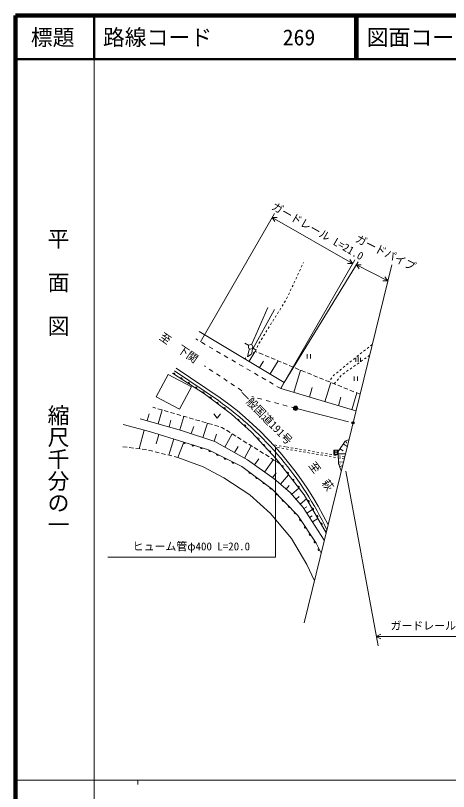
# Model space of a CAD drawing. Units: millimetres, scale not verified. Extents: x 40000 to 680000, y 20000 to 380000.
# Drawn here: x 40000 to 139096, y 202409 to 380000 of the extents above; entities that cross this region are included whole.
import ezdxf
from ezdxf.enums import TextEntityAlignment as Align

# ---------------------------------------------------------------- set-up
doc = ezdxf.new("R2010")
doc.units = ezdxf.units.MM
doc.header["$LTSCALE"] = 1000
doc.header["$PDMODE"] = 32
doc.header["$PDSIZE"] = 500
doc.linetypes.add('LONG_DASHED_DOTTED', pattern=[15.25, 12, -1.5, 0.25, -1.5])
for name, color, linetype, lineweight in [('M-BGD', 7, 'Continuous', 13), ('M-BMK', 2, 'Continuous', 13), ('M-STR-HTXT', 7, 'Continuous', 13), ('M-TTL', 2, 'Continuous', 140), ('M-TTL-BAND', 7, 'Continuous', 13), ('M-TTL-LINE', 7, 'Continuous', 50)]:
    doc.layers.add(name, color=color, linetype=linetype, lineweight=lineweight)
for name, color, linetype in [('M-BMK-HTXT', 7, 'Continuous'), ('M-OTRS', 6, 'Continuous'), ('M-TTL-TXT', 7, 'Continuous')]:
    doc.layers.add(name, color=color, linetype=linetype)
doc.styles.add('@ＭＳ ゴシック', font='')
doc.styles.add('ＭＳ ゴシック', font='')
doc.styles.get('@ＭＳ ゴシック').set_extended_font_data('@MS Gothic')
doc.styles.get('ＭＳ ゴシック').set_extended_font_data('MS Gothic')

msp = doc.modelspace()

# ---------------------------------------------------------------- linework, layer by layer
at = {"layer": 'M-BGD'}
for p, q in [((105833, 323314), (105902, 323463)), ((104992, 321499), (105203, 321953)), ((105413, 322407), (105623, 322861)), ((104152, 319684), (104362, 320138)), ((104572, 320592), (104782, 321046)), ((103312, 317869), (103522, 318323)), ((103732, 318777), (103942, 319231)), ((102472, 316054), (102682, 316508)), ((102892, 316962), (103102, 317416)), ((101525, 314297), (101790, 314721)), ((102052, 315147), (102262, 315601)), ((93990, 304633), (97751, 313172)), ((99274, 312707), (94153, 303394)), ((100467, 312600), (100732, 313024)), ((100996, 313448), (101261, 313873)), ((99410, 310902), (99674, 311327)), ((99938, 311751), (100203, 312175)), ((98352, 309205), (98616, 309629)), ((98881, 310054), (99145, 310478)), ((82071, 307699), (101486, 296036)), ((97294, 307508), (97558, 307932)), ((97823, 308356), (98087, 308781)), ((81710, 305709), (81234, 305987)), ((96236, 305810), (96500, 306235)), ((96765, 306659), (97029, 307083)), ((83437, 304701), (82573, 305205)), ((85164, 303692), (84300, 304197)), ((92521, 304977), (93366, 304442)), ((93370, 303225), (93586, 303717)), ((94210, 303908), (95055, 303373)), ((95295, 304051), (95496, 304509)), ((95707, 304962), (95971, 305386)), ((120859, 304087), (120466, 303778)), ((121646, 304705), (121252, 304396)), ((86891, 302684), (86028, 303188)), ((88618, 301675), (87755, 302180)), ((93073, 301880), (93370, 303225)), ((93984, 302509), (93161, 301941)), ((93460, 300858), (94782, 303058)), ((94153, 303394), (94070, 302568)), ((94894, 303135), (94396, 302792)), ((94894, 303135), (95094, 303593)), ((95259, 302983), (94894, 303135)), ((96644, 302407), (95720, 302791)), ((98028, 301830), (97105, 302215)), ((106761, 302497), (106761, 301497)), ((107511, 301497), (107511, 302497)), ((118501, 302233), (118108, 301924)), ((118424, 300749), (118424, 301999)), ((119287, 302851), (118894, 302542)), ((120073, 303469), (119680, 303160)), ((120665, 301964), (121039, 302226)), ((90345, 300667), (89482, 301171)), ((92073, 299659), (91209, 300163)), ((92749, 301657), (92460, 301458)), ((95867, 299411), (96771, 300916)), ((98275, 297965), (100083, 300975)), ((99413, 301254), (98490, 301638)), ((100798, 300677), (99875, 301061)), ((102183, 300100), (101259, 300485)), ((116160, 300357), (115772, 300042)), ((116936, 300987), (116548, 300672)), ((117521, 301463), (117324, 301303)), ((117714, 301615), (117521, 301463)), ((117924, 300749), (117924, 301624)), ((118207, 300244), (118617, 300531)), ((118924, 300749), (118924, 301624)), ((119026, 300817), (119436, 301104)), ((119845, 301391), (120255, 301678)), ((86439, 291872), (76352, 298658)), ((86858, 292495), (76772, 299281)), ((93800, 298650), (92936, 299154)), ((103567, 299524), (102644, 299908)), ((103735, 293717), (105251, 298822)), ((104952, 298947), (104029, 299332)), ((105610, 298673), (105414, 298755)), ((106340, 298378), (105610, 298673)), ((113826, 298472), (113434, 298161)), ((114473, 298987), (114217, 298783)), ((114608, 299096), (114473, 298987)), ((115384, 299726), (114996, 299411)), ((115750, 298523), (116159, 298810)), ((116569, 299097), (116978, 299383)), ((117388, 299670), (117798, 299957)), ((95527, 297642), (94663, 298146)), ((97254, 296633), (96390, 297137)), ((107731, 297817), (106804, 298191)), ((109122, 297255), (108195, 297630)), ((110513, 296693), (109585, 297068)), ((112374, 297112), (112058, 296725)), ((112854, 297701), (112690, 297500)), ((113043, 297850), (112854, 297701)), ((113591, 296474), (113914, 296856)), ((114238, 297237), (114561, 297619)), ((114930, 297949), (115340, 298236)), ((117489, 297375), (117489, 296375)), ((118239, 296375), (118239, 297375)), ((98981, 295625), (98118, 296129)), ((100708, 294616), (99845, 295121)), ((101486, 296036), (100708, 294616)), ((107276, 292665), (107934, 294878)), ((110817, 291613), (112132, 296039)), ((111904, 296132), (110976, 296506)), ((111742, 296337), (111656, 296232)), ((113294, 295570), (112367, 295945)), ((112945, 295711), (113268, 296093)), ((114685, 295009), (113758, 295383)), ((116076, 294447), (115149, 294821)), ((100708, 294616), (117922, 289502)), ((117467, 293885), (116540, 294260)), ((116963, 289787), (118105, 293628)), ((118858, 293324), (117931, 293698)), ((113890, 290700), (114461, 292620)), ((72095, 290137), (71430, 290331)), ((73536, 289718), (72576, 289997)), ((72642, 286568), (73537, 289717)), ((74976, 289298), (74016, 289578)), ((68566, 287727), (78027, 285036)), ((70122, 287284), (70570, 288859)), ((76416, 288879), (75456, 289159)), ((77856, 288460), (76896, 288739)), ((77631, 285149), (78517, 288267)), ((79296, 288040), (78336, 288320)), ((80737, 287621), (79776, 287900)), ((85415, 288824), (86165, 287824)), ((86165, 287824), (86915, 288824)), ((70649, 284776), (64617, 286425)), ((75136, 285858), (75580, 287417)), ((80238, 284303), (80778, 285930)), ((82177, 287201), (81217, 287481)), ((83617, 286782), (82657, 287062)), ((82841, 283441), (83919, 286694)), ((85057, 286363), (84097, 286642)), ((86497, 285943), (85537, 286223)), ((69440, 285107), (68274, 280844)), ((78504, 282389), (70649, 284776)), ((78027, 285036), (85621, 282519)), ((85468, 282570), (86013, 284212)), ((87227, 285731), (86977, 285803)), ((87854, 285338), (87227, 285731)), ((87892, 281239), (89592, 284252)), ((89126, 284543), (88278, 285073)), ((90398, 283748), (89550, 284278)), ((72832, 284113), (72190, 281998)), ((76215, 283085), (75086, 279369)), ((77115, 278874), (78504, 282389)), ((85621, 282519), (93086, 278310)), ((91670, 282953), (90822, 283483)), ((92942, 282158), (92094, 282688)), ((115464, 282577), (113833, 280227)), ((116330, 283001), (115464, 282577)), ((115560, 282624), (115799, 282137)), ((64530, 281304), (65522, 281182)), ((66019, 281121), (67011, 280999)), ((67507, 280938), (68500, 280816)), ((68996, 280755), (69824, 280653)), ((69824, 280653), (69985, 280614)), ((90140, 279971), (90932, 281376)), ((92388, 278703), (93973, 281513)), ((94214, 281363), (93366, 281893)), ((95486, 280567), (94638, 281097)), ((99834, 281628), (99341, 281712)), ((100448, 281046), (99955, 281130)), ((100820, 281461), (100327, 281545)), ((101434, 280879), (100941, 280962)), ((101806, 281294), (101313, 281378)), ((102419, 280712), (101927, 280795)), ((102532, 281171), (102039, 281254)), ((103405, 280544), (102912, 280628)), ((103518, 281003), (103025, 281087)), ((104504, 280836), (104011, 280920)), ((105490, 280669), (104997, 280753)), ((114267, 280853), (114954, 280376)), ((115030, 281952), (115921, 281334)), ((70471, 280495), (71443, 280258)), ((71928, 280140), (72900, 279903)), ((73385, 279784), (74357, 279547)), ((74843, 279428), (75814, 279191)), ((76300, 279073), (77115, 278874)), ((82974, 276747), (77115, 278874)), ((96758, 279772), (95910, 280302)), ((98029, 278977), (97182, 279507)), ((104391, 280377), (103898, 280461)), ((105377, 280210), (104884, 280293)), ((106363, 280043), (105870, 280126)), ((106476, 280502), (105983, 280585)), ((107349, 279875), (106856, 279959)), ((107462, 280334), (106969, 280418)), ((108335, 279708), (107842, 279792)), ((108447, 280167), (107954, 280251)), ((109321, 279541), (108828, 279624)), ((109433, 280000), (108940, 280084)), ((110307, 279374), (109814, 279457)), ((110419, 279833), (109926, 279916)), ((111293, 279206), (110800, 279290)), ((111405, 279665), (110912, 279749)), ((112279, 279039), (111786, 279123)), ((112391, 279498), (111898, 279582)), ((113265, 278872), (112772, 278955)), ((113836, 280529), (112836, 280529)), ((112836, 280529), (112836, 279529)), ((112836, 279529), (113836, 279529)), ((113377, 279331), (112884, 279415)), ((113106, 279572), (113106, 280421)), ((113106, 280029), (113601, 280029)), ((113601, 280427), (113601, 279574)), ((113833, 280227), (113905, 277493)), ((113836, 279529), (113836, 280529)), ((113848, 279651), (115520, 279695)), ((114363, 279164), (113870, 279247)), ((115349, 278996), (114856, 279080)), ((93086, 278310), (99205, 273926)), ((94707, 277148), (95725, 278568)), ((96980, 275520), (99015, 278361)), ((99301, 278182), (98453, 278712)), ((100573, 277387), (99725, 277917)), ((114250, 278705), (113757, 278788)), ((113873, 278720), (114454, 278735)), ((113897, 277789), (115061, 277820)), ((113905, 277493), (114564, 275794)), ((114000, 277248), (114326, 277374)), ((115236, 278537), (114743, 278621)), ((87661, 274230), (82974, 276747)), ((98850, 274181), (99687, 275349)), ((114203, 276726), (114855, 276979)), ((93607, 270281), (87661, 274230)), ((99205, 273926), (102894, 270802)), ((100627, 272722), (102486, 274916)), ((101953, 271599), (102655, 272427)), ((103223, 270419), (104871, 271834)), ((98380, 266028), (93607, 270281)), ((102894, 270802), (105801, 267417)), ((104201, 269279), (104913, 269891)), ((105180, 268140), (106604, 269363)), ((105801, 267417), (110673, 259907)), ((105975, 267148), (106643, 267582)), ((106669, 266080), (108004, 266946)), ((103154, 260299), (98380, 266028)), ((107310, 265091), (107928, 265492)), ((107952, 264102), (109188, 264904)), ((106713, 254354), (103154, 260299)), ((108399, 250623), (106713, 254354))]:
    msp.add_line(p, q, dxfattribs=at)
msp.add_lwpolyline([(74935, 297862), (72218, 292760), (77546, 289923), (80262, 295025)], close=True, dxfattribs=at)
for points in [[(111092, 261618), (106069, 270286), (99689, 278529), (94042, 284627), (89412, 288749), (83258, 293436), (75917, 298122)], [(78504, 282389), (84146, 280610), (91827, 276791), (98771, 271626), (104630, 265594), (108796, 259258), (109954, 256972)]]:
    msp.add_lwpolyline(points, dxfattribs=at)
msp.add_circle((93788, 304175), 500, dxfattribs=at)
for centre, radius, start, end in [((76225, 297926), 250, 327.44333, 147.44333), ((77910, 296850), 250, 327.44333, 147.44333), ((79596, 295774), 250, 327.44333, 147.44333), ((81282, 294697), 250, 327.44333, 147.44333), ((82967, 293621), 250, 327.44333, 147.44333), ((84575, 292433), 250, 322.71189, 142.71189), ((86166, 291221), 250, 322.71189, 142.71189), ((41215, 228680), 77707, 25.65441, 54.42632), ((41215, 228680), 78459, 26.31424, 54.42632), ((87757, 290010), 250, 322.71189, 142.71189), ((90966, 287366), 250, 318.32312, 138.32312), ((92460, 286036), 250, 318.32312, 138.32312), ((78742, 282314), 250, 162.49553, 342.49553), ((95482, 283073), 250, 312.7974, 132.7974), ((80650, 281712), 250, 162.49553, 342.49553), ((82557, 281111), 250, 162.49553, 342.49553), ((96841, 281605), 250, 312.7974, 132.7974), ((84445, 280461), 250, 153.56458, 333.56458), ((86236, 279570), 250, 153.56458, 333.56458), ((98199, 280138), 250, 312.7974, 132.7974), ((88027, 278680), 250, 153.56458, 333.56458), ((89818, 277790), 250, 153.56458, 333.56458), ((101030, 276796), 250, 307.73889, 127.73889), ((93628, 275451), 250, 143.35997, 323.35997), ((102255, 275214), 250, 307.73889, 127.73889), ((95233, 274258), 250, 143.35997, 323.35997), ((103479, 273633), 250, 307.73889, 127.73889), ((96838, 273064), 250, 143.35997, 323.35997), ((98442, 271871), 250, 143.35997, 323.35997), ((104703, 272051), 250, 307.73889, 127.73889), ((99879, 270485), 250, 134.16362, 314.16362), ((101272, 269051), 250, 134.16362, 314.16362), ((106956, 268756), 250, 300.09428, 120.09428), ((102666, 267616), 250, 134.16362, 314.16362), ((107958, 267026), 250, 300.09428, 120.09428), ((104059, 266181), 250, 134.16362, 314.16362), ((105279, 264607), 250, 123.32629, 303.32629), ((108961, 265295), 250, 300.09428, 120.09428), ((106377, 262936), 250, 123.32629, 303.32629), ((109964, 263565), 250, 300.09428, 120.09428), ((107476, 261265), 250, 123.32629, 303.32629), ((110967, 261835), 250, 300.09428, 120.09428), ((108575, 259594), 250, 123.32629, 303.32629), ((109518, 257832), 250, 116.87022, 296.87022)]:
    msp.add_arc(centre, radius, start, end, dxfattribs=at)
at = {"layer": 'M-BMK'}
for p, q in [((83472, 299650), (83252, 299796)), ((85140, 298547), (84306, 299099)), ((86809, 297444), (85974, 297996)), ((88477, 296341), (87643, 296893)), ((90145, 295238), (89311, 295789)), ((91813, 294135), (90979, 294686)), ((94438, 292696), (94111, 292784)), ((96370, 292179), (95404, 292438)), ((98302, 291662), (97336, 291920)), ((100234, 291144), (99268, 291403)), ((102166, 290627), (101200, 290886)), ((104098, 290110), (103132, 290368))]:
    msp.add_line(p, q, dxfattribs=at)
at = {"layer": 'M-BMK', "linetype": 'LONG_DASHED_DOTTED'}
msp.add_line((104582, 289987), (117254, 286774), dxfattribs=at)
at = {"layer": 'M-BMK'}
for radius in [500, 400, 300, 200, 100, 20]:
    msp.add_circle((104098, 290110), radius, dxfattribs=at)
msp.add_point((104098, 290110), dxfattribs=at)
at = {"layer": 'M-OTRS'}
for p in [(104098, 290110), (117254, 286774)]:
    msp.add_point(p, dxfattribs=at)
at = {"layer": 'M-STR-HTXT'}
for p, q in [((82337, 305343), (99238, 334676)), ((117141, 323208), (98739, 333810)), ((98739, 333810), (99346, 332860)), ((98739, 333810), (99865, 333761)), ((100739, 294740), (117640, 324074)), ((101486, 296036), (118429, 323619)), ((117141, 323208), (116015, 323256)), ((117141, 323208), (116534, 324157)), ((106042, 240998), (126110, 322933)), ((118019, 322952), (119146, 322964)), ((118019, 322952), (125222, 319307)), ((118019, 322952), (118676, 322036)), ((125222, 319307), (124565, 320222)), ((125222, 319307), (124095, 319294)), ((99495, 281208), (99495, 256039)), ((115591, 275719), (122978, 235707)), ((99495, 256039), (61120, 256039)), ((122576, 237885), (123576, 238405)), ((122576, 237885), (151560, 237885)), ((122576, 237885), (123576, 237365))]:
    msp.add_line(p, q, dxfattribs=at)
at = {"layer": 'M-TTL'}
for p, q in [((40000, 380000), (40000, 20000)), ((680000, 380000), (40000, 380000))]:
    msp.add_line(p, q, dxfattribs=at)
at = {"layer": 'M-TTL-BAND'}
for p, q in [((58000, 370000), (58000, 20000)), ((40000, 205000), (579000, 205000)), ((68000, 205000), (68000, 204000))]:
    msp.add_line(p, q, dxfattribs=at)
at = {"layer": 'M-TTL-LINE'}
for p, q in [((58000, 380000), (58000, 370000)), ((117750, 380000), (117750, 370000)), ((118250, 380000), (118250, 370000)), ((40000, 370000), (680000, 370000))]:
    msp.add_line(p, q, dxfattribs=at)

# ---------------------------------------------------------------- texts
at = {"layer": 'M-BMK-HTXT', "style": 'ＭＳ ゴシック'}
for s, rotation, p in [('至\u3000下関', 325.408, (76542, 302746)), ('一般国道191号', 314.226, (96194, 287060)), ('至\u3000萩', 306.459, (108796, 273665))]:
    msp.add_text(s, height=1833, rotation=rotation, dxfattribs=at).set_placement(p, align=Align.BOTTOM_CENTER)
at = {"layer": 'M-STR-HTXT', "style": 'ＭＳ ゴシック'}
for s, rotation, p in [('ガードレール L=21.0', 330.052, (108439, 329375)), ('ガードパイプ', 333.162, (124041, 324425))]:
    msp.add_text(s, height=1833, rotation=rotation, dxfattribs=at).set_placement(p, align=Align.BOTTOM_CENTER)
for s, p in [('ヒューム管φ400 L=20.0', (80243, 257039)), ('ガードレール L=8.0', (137068, 238885))]:
    msp.add_text(s, height=1833, dxfattribs=at).set_placement(p, align=Align.BOTTOM_CENTER)
at = {"layer": 'M-TTL-BAND', "style": '@ＭＳ ゴシック'}
for s, p in [('平  面  図', (49777, 306475)), ('縮尺千分の一', (49777, 261030))]:
    msp.add_text(s, height=3666, rotation=270, dxfattribs=at).set_placement(p, align=Align.MIDDLE_RIGHT)
at = {"layer": 'M-TTL-TXT', "style": 'ＭＳ ゴシック'}
msp.add_text('標題', height=3666, dxfattribs=at).set_placement((48500, 375000), align=Align.MIDDLE_CENTER)
for s, p in [('路線コード', (60000, 375000)), ('269', (101142, 375000)), ('図面コード', (120380, 375000))]:
    msp.add_text(s, height=3666, dxfattribs=at).set_placement(p, align=Align.MIDDLE_LEFT)

doc.saveas('drawing.dxf')
